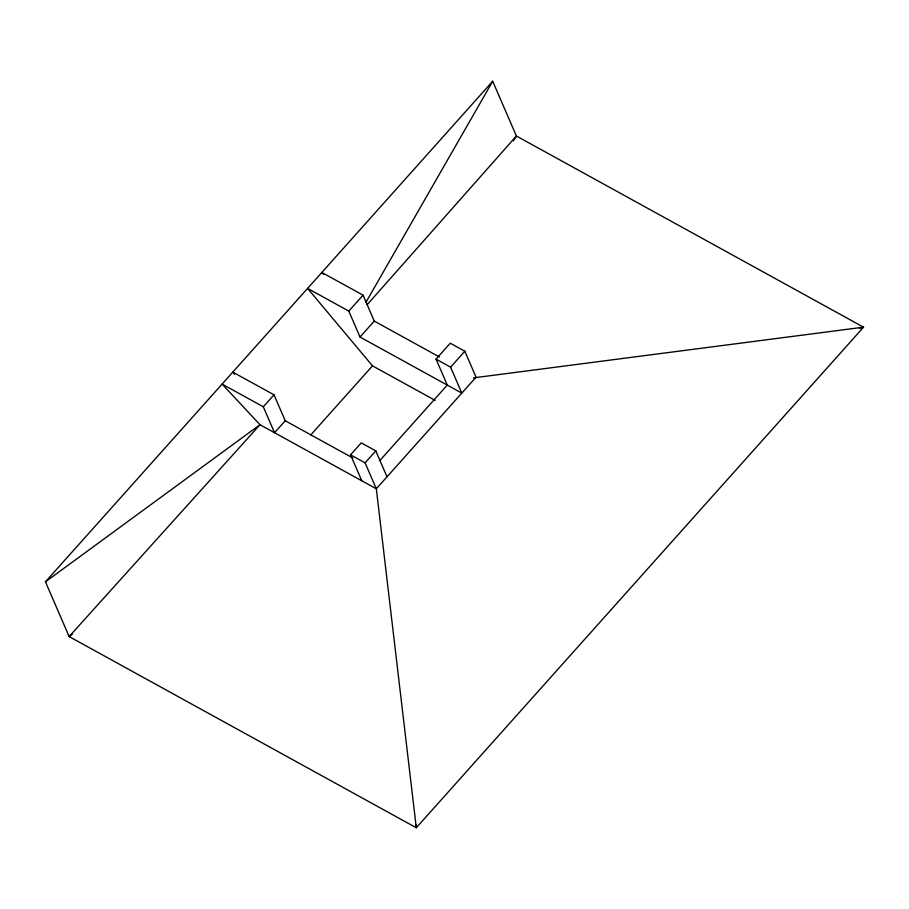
<?xml version="1.0" encoding="UTF-8"?>
<svg xmlns="http://www.w3.org/2000/svg" width="909" height="909" viewBox="0 0 909 909"><rect width="100%" height="100%" fill="white"/><g stroke="black" fill="none" stroke-linecap="round" stroke-linejoin="round"><path stroke-width="1.36" d="M366.066 302.061L492.701 81.242L516.403 136.009L863.55 327.183L416.299 827.758L69.152 636.573L45.45 581.817L492.701 81.242M513.392 140.827L516.403 136.009L367.236 304.617M274.007 394.813L285.233 420.753L274.529 432.729L263.303 406.789L274.007 394.813L232.806 372.133L234.602 374.281M416.027 824.929L416.299 827.758L376.315 488.781L476.055 377.155L464.829 351.215L450.285 343.204L436.047 359.146L450.591 367.156L461.817 393.097L360.032 337.046L348.806 311.094L363.043 295.164L321.843 272.473L323.74 274.507M72.447 633.88L69.152 636.573L71.038 634.459M360.032 337.046L374.269 321.104L363.043 295.164M310.787 434.934L372.508 365.861L435.172 400.38M361.771 480.77L350.544 454.83L361.248 442.865L375.781 450.875L387.007 476.816M263.303 406.789L222.114 384.098L259.997 424.719L376.315 488.781L365.088 462.84L375.781 450.875M450.591 367.156L464.829 351.215M379.951 460.431L447.273 385.086L436.047 359.146M69.152 636.573L259.997 424.719L45.45 581.817M473.441 377.871L863.55 327.183L859.391 328.081M374.269 321.104L439.399 356.964M348.806 311.094L307.606 288.414L372.508 365.861M350.544 454.83L365.088 462.84M285.233 420.753L352.806 457.977"/></g></svg>
